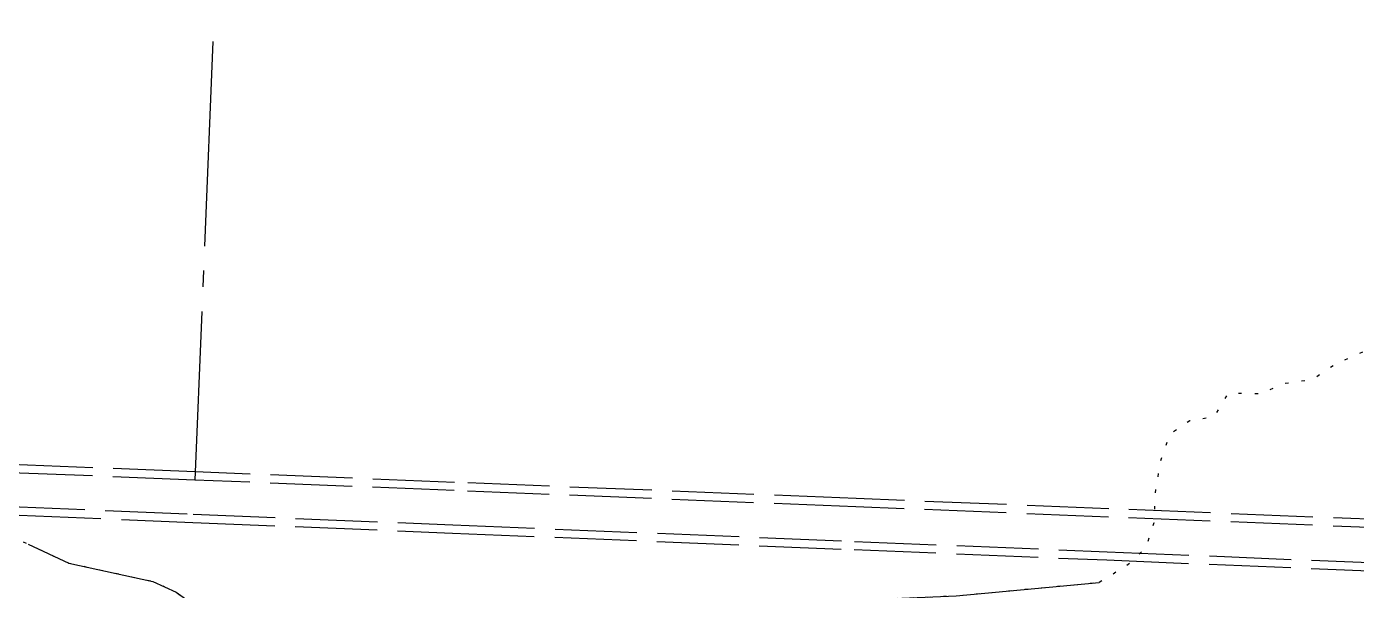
# Model space of a CAD drawing. Extents: x 316196 to 321784, y 6147332 to 6151625.
# Drawn here: x 318174 to 318986, y 6149777 to 6150121 of the extents above; entities that cross this region are included whole.
import ezdxf

# ---------------------------------------------------------------- set-up
doc = ezdxf.new("R2010")
doc.units = 0
doc.header["$LTSCALE"] = 5
for name, pattern in [('foc-QUARTERLINE', [33, 25, -3, 2, -3]), ('foc-UNSURVEYED', [12.5, 10, -2.5]), ('foc-WHEELTRACKS', [2, 0.4, -1.6])]:
    doc.linetypes.add(name, pattern=pattern)
for name, color, linetype in [('L-SECQ', 8, 'foc-QUARTERLINE'), ('L-USEC', 7, 'foc-UNSURVEYED'), ('T-WATER', 160, 'Continuous'), ('T-WATER-P3', 160, 'foc-WHEELTRACKS')]:
    doc.layers.add(name, color=color, linetype=linetype)

msp = doc.modelspace()

# ---------------------------------------------------------------- linework, layer by layer
at = {"layer": 'L-SECQ'}
msp.add_line((318308.091, 6150606.506), (318276.577, 6149844.033), dxfattribs=at)
at = {"layer": 'L-USEC'}
for p, q in [((318276.577, 6149844.033), (318045.527, 6149853.36)), ((318276.779, 6149849.058), (318045.73, 6149858.386)), ((318435.299, 6149842.657), (318276.779, 6149849.058)), ((318435.096, 6149837.631), (318276.577, 6149844.033)), ((318680.4, 6149827.727), (318435.096, 6149837.631)), ((318680.603, 6149832.753), (318435.299, 6149842.657)), ((318034.62, 6149833.187), (318275.712, 6149823.253)), ((318834.926, 6149826.522), (318680.603, 6149832.753)), ((318044.462, 6149827.748), (318275.505, 6149818.228)), ((318275.712, 6149823.253), (318434.228, 6149816.721)), ((318834.723, 6149821.496), (318680.4, 6149827.727)), ((319084.217, 6149811.423), (318834.723, 6149821.496)), ((319084.423, 6149816.448), (318834.926, 6149826.522)), ((318275.505, 6149818.228), (318434.021, 6149811.696)), ((318434.228, 6149816.721), (318679.524, 6149806.615)), ((318434.021, 6149811.696), (318679.317, 6149801.59)), ((318679.524, 6149806.615), (318833.843, 6149800.257)), ((318679.317, 6149801.59), (318833.636, 6149795.232)), ((318833.843, 6149800.257), (319083.335, 6149789.978)), ((318833.636, 6149795.232), (319083.127, 6149784.953))]:
    msp.add_line(p, q, dxfattribs=at)
at = {"layer": 'T-WATER', "color": 48, "flags": 128}
msp.add_lwpolyline([(318174.884, 6149804.835), (318199.699, 6149793.275), (318251.062, 6149782.172), (318265.195, 6149775.486), (318301.697, 6149749.533), (318319.239, 6149740.121), (318470.964, 6149743.487), (318684.612, 6149770.902), (318741.732, 6149773.308), (318828.996, 6149781.539)], dxfattribs=at)
at = {"layer": 'T-WATER-P3', "flags": 128}
msp.add_lwpolyline([(318828.948, 6149781.595), (318846.628, 6149792.587), (318857.498, 6149802.643), (318862.506, 6149818.164), (318863.577, 6149837.998), (318866.602, 6149856.005), (318872.183, 6149872.283), (318884.282, 6149880.36), (318899.546, 6149882.909), (318908.1, 6149897.374), (318928.019, 6149896.901), (318941.771, 6149903.109), (318959.124, 6149905.503), (318973.632, 6149915.215), (319038.99, 6149943.829), (319129.367, 6149949.599), (319145.055, 6149953.563), (319191.211, 6149979.609)], dxfattribs=at)
at = {"layer": 'T-WATER-P3', "color": 48, "flags": 128}
msp.add_lwpolyline([(317096.033, 6149921.378), (317098.353, 6149910.813), (317127.453, 6149878.788), (317145.119, 6149876.137), (317158.084, 6149868.845), (317193.494, 6149842.645), (317201.14, 6149828.894), (317215.201, 6149820.655), (317233.283, 6149817.924), (317246.849, 6149824.023), (317251.347, 6149840.17), (317264.938, 6149845.488), (317295.549, 6149833.755), (317307.126, 6149824.854), (317325.274, 6149802.297), (317337.043, 6149793.689), (317354.98, 6149791.745), (317419.059, 6149807.913), (317463.186, 6149825.154), (317501.492, 6149848.759), (317522.837, 6149868.042), (317541.718, 6149888.453), (317554.187, 6149896.751), (317567.699, 6149902.972), (317616.171, 6149914.268), (317634.532, 6149916.44), (317673.064, 6149913.09), (317703.521, 6149901.964), (317720.482, 6149898.273), (317739.771, 6149897.105), (317810.231, 6149906.04), (317865.476, 6149908.163), (317901.334, 6149911.945), (317960.669, 6149911.798), (317998.482, 6149907.108), (318015.181, 6149902.941), (318042.508, 6149888.775), (318056.408, 6149874.258), (318102.413, 6149838.656), (318117.621, 6149831.573), (318199.718, 6149793.33), (318251.075, 6149782.228), (318265.207, 6149775.542), (318301.705, 6149749.592), (318319.245, 6149740.181), (318470.954, 6149743.547), (318684.579, 6149770.959), (318741.693, 6149773.365), (318828.948, 6149781.595)], dxfattribs=at)

doc.saveas('drawing.dxf')
